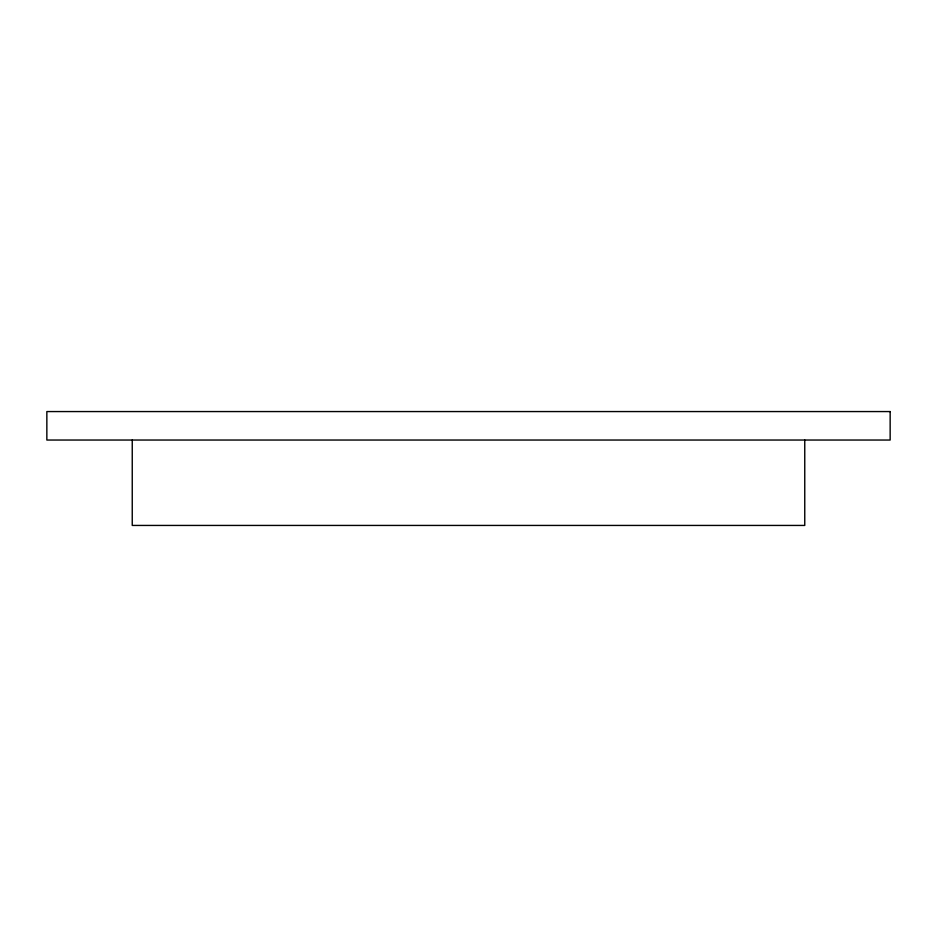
<?xml version="1.0" encoding="UTF-8"?>
<svg xmlns="http://www.w3.org/2000/svg" width="937" height="937" viewBox="0 0 937 937"><rect width="100%" height="100%" fill="white"/><g stroke="black" fill="none" stroke-linecap="round" stroke-linejoin="round"><path stroke-width="1.41" d="M804.754 440.039L804.754 525.434L132.246 525.434L132.246 440.039M890.15 411.566L46.85 411.566L46.85 440.039L890.15 440.039L890.15 411.566"/></g></svg>
